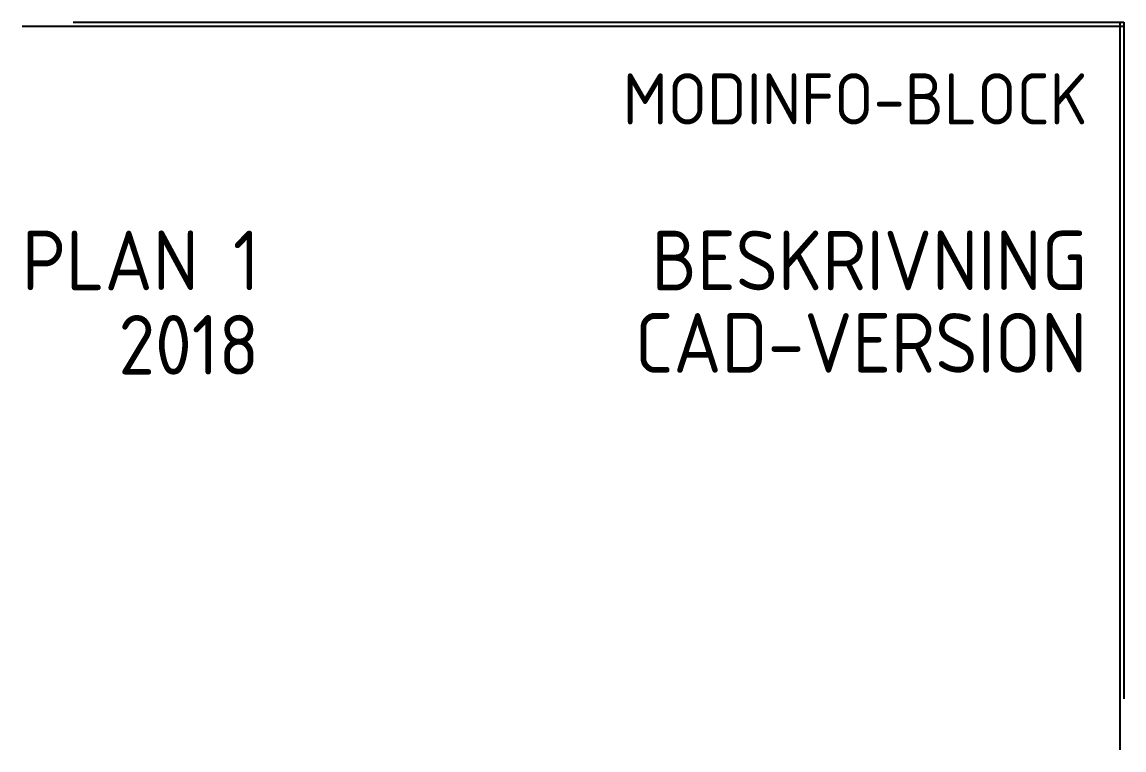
# Model space of a CAD drawing. Header units: millimetres. Extents: x -106764 to 80178, y -104573 to 57950.
# Drawn here: x -106764 to -100300, y -104573 to -100300 of the extents above; entities that cross this region are included whole.
import ezdxf
from ezdxf.enums import TextEntityAlignment as Align

# ---------------------------------------------------------------- set-up
doc = ezdxf.new("R2010")
doc.units = ezdxf.units.MM
doc.header["$LTSCALE"] = 100
doc.layers.add('P-------W--', color=7, linetype='Continuous')
doc.layers.add('P-------W1-', color=1, linetype='Continuous')
doc.styles.add('ISO', font='isocp.shx')

# ---------------------------------------------------------------- blocks, each defined once
blk = doc.blocks.new('modinfo_01')
at = {"layer": 'P-------W--'}
for p, q in [((-6464, -300), (-300, -300)), ((-300, -300), (-300, -4272.7))]:
    blk.add_line(p, q, dxfattribs=at)
at = {"layer": 'P-------W1-'}
for p, q in [((-325, -300), (-325, -4572.7)), ((-6764, -325), (-300, -325))]:
    blk.add_line(p, q, dxfattribs=at)
at = {"layer": 'P-------W--', "style": 'ISO'}
blk.add_text('MODINFO-BLOCK', height=300, dxfattribs=at).set_placement((-513.7, -601.2), align=Align.TOP_RIGHT)
at = {"layer": 'P-------W1-', "style": 'ISO'}
for s, p in [('BESKRIVNING', (-516.6, -1524.5)), ('CAD-VERSION', (-516.6, -2008.3))]:
    blk.add_text(s, height=350, dxfattribs=at).set_placement(p, align=Align.TOP_RIGHT)
at = {"layer": 'P-------W1-', "style": 'ISO', "flags": 8}
for tag, p in [('MOD_BESKRIVNING', (-5369.5, -1524.5)), ('MOD_CADVERSION', (-5373.5, -2019.6))]:
    blk.add_attdef(tag, text='', height=350, dxfattribs=at).set_placement(p, align=Align.TOP_RIGHT)

msp = doc.modelspace()

# ---------------------------------------------------------------- block references
ref = msp.add_blockref('modinfo_01', (-100000, -100000))
ref.add_attrib('MOD_BESKRIVNING', 'PLAN 1', dxfattribs={"layer": 'P-------W1-', "height": 350, "style": 'ISO'}).set_placement((-105369.5, -101524.5), align=Align.TOP_RIGHT)
ref.add_attrib('MOD_CADVERSION', '2018', dxfattribs={"layer": 'P-------W1-', "height": 350, "style": 'ISO'}).set_placement((-105373.5, -102019.6), align=Align.TOP_RIGHT)

doc.saveas('drawing.dxf')
